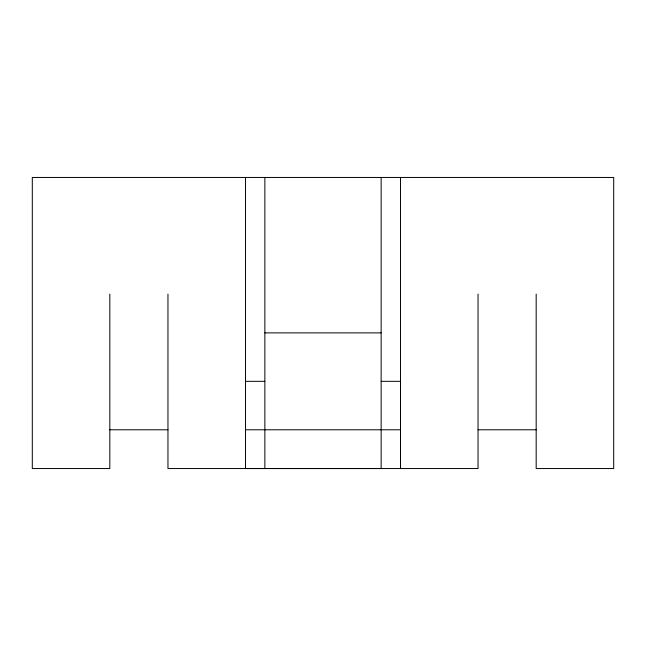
<?xml version="1.0" encoding="UTF-8"?>
<svg xmlns="http://www.w3.org/2000/svg" width="646" height="646" viewBox="0 0 646 646"><rect width="100%" height="100%" fill="white"/><g stroke="black" fill="none" stroke-linecap="round" stroke-linejoin="round"><path stroke-width="0.97" d="M264.86 332.884L381.14 332.884M245.48 381.334L264.86 381.334M381.14 381.334L400.52 381.334L400.504 468.544L400.52 177.456M109.82 429.784L167.96 429.784M245.488 429.784L400.512 429.784M478.04 429.784L536.18 429.784M536.18 294.124L536.18 468.544L613.7 468.544L613.7 177.456L32.3 177.456L32.3 468.544L109.82 468.544L109.82 294.124M478.04 294.124L478.04 468.544L167.96 468.544L167.96 294.124M381.14 177.456L381.14 468.544L245.48 468.544L245.48 177.456M264.86 177.456L264.86 468.544"/></g></svg>
